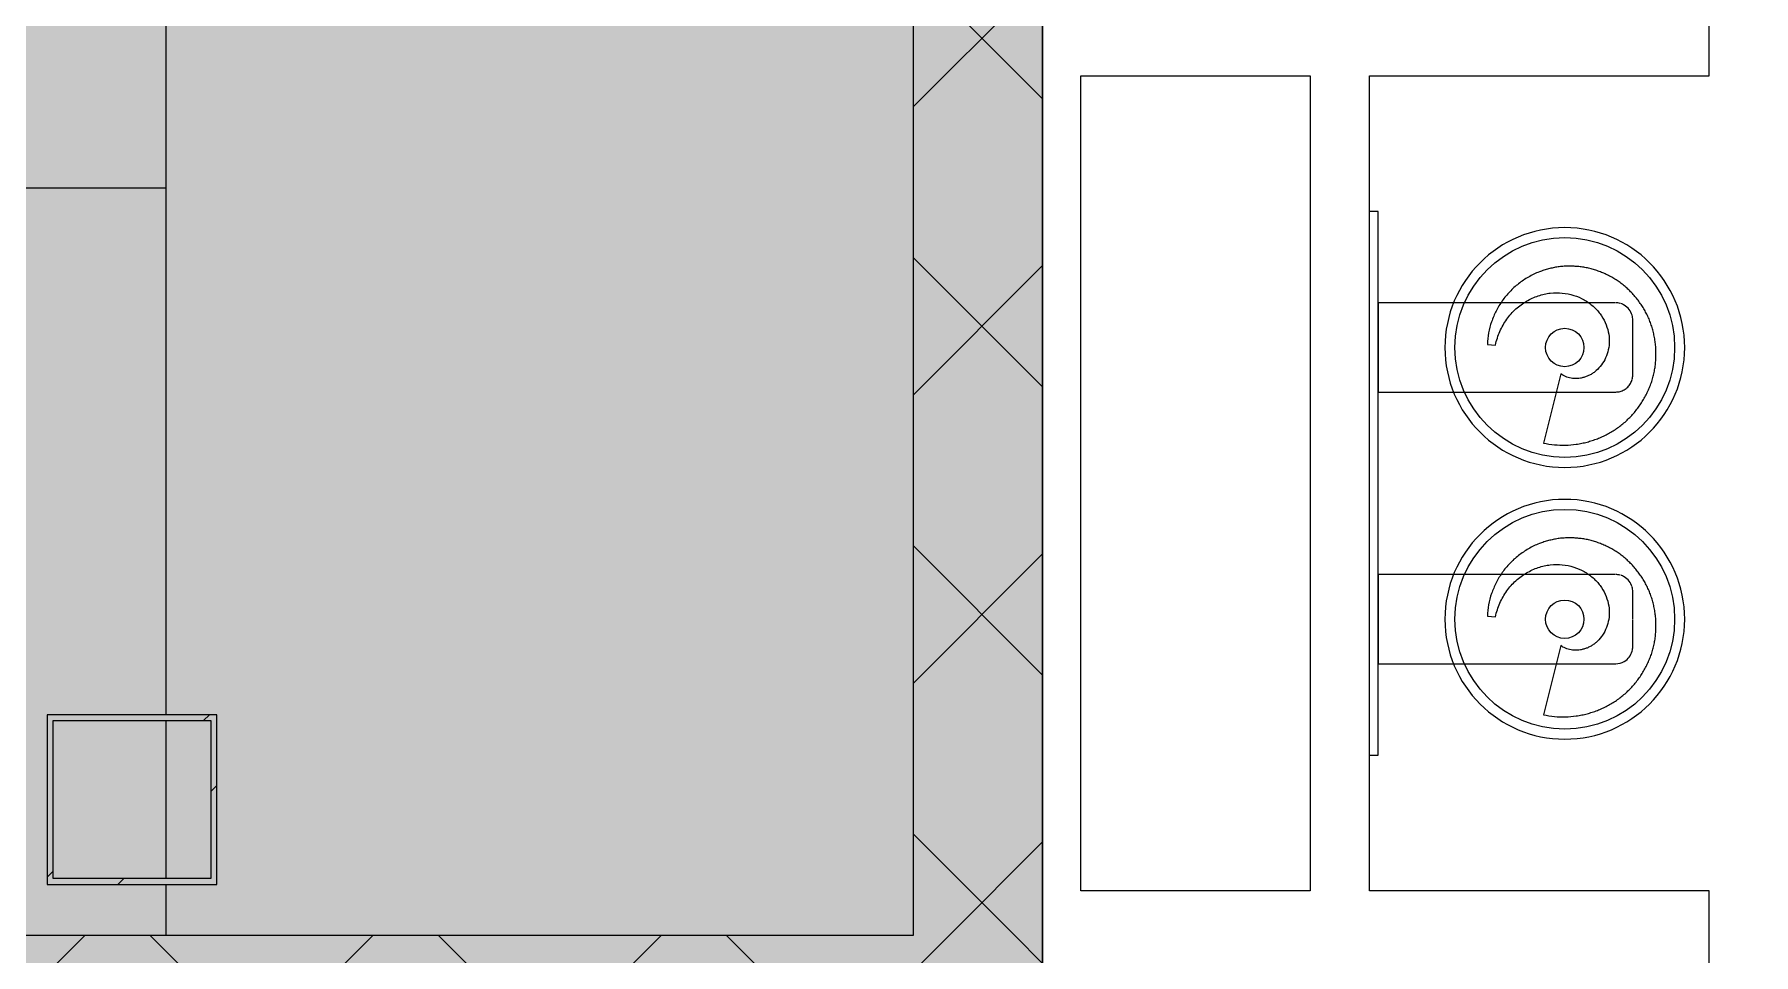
# Model space of a CAD drawing. Header units: inches. Extents: x -430 to 361, y -510 to 778.
# Drawn here: x -378.2 to -277, y 64.8 to 119 of the extents above; entities that cross this region are included whole.
import ezdxf

# ---------------------------------------------------------------- set-up
doc = ezdxf.new("R2010")
doc.units = ezdxf.units.IN
doc.header["$MEASUREMENT"] = 0
doc.layers.get('0').update_dxf_attribs({"color": 8})
for name, color, linetype, lineweight in [('A-DETL', 8, 'Continuous', 9), ('A-DETL-GENF', 8, 'Continuous', 9), ('A-FLOR', 8, 'Continuous', 9), ('A-WALL', 8, 'Continuous', 13), ('A-WALL-PATT', 8, 'Continuous', 13), ('I-WALL', 8, 'Continuous', 9), ('P-SANR-FIXT', 8, 'Continuous', 9), ('S-COLS', 8, 'Continuous', 9)]:
    doc.layers.add(name, color=color, linetype=linetype, lineweight=lineweight)
pattern_1 = [(45, (0, 0), (-8.48528, 8.48528), []), (135, (0, 0), (-8.48528, -8.48528), [])]

# ---------------------------------------------------------------- blocks, each defined once
blk = doc.blocks.new('HSS-Hollow Structural Section-Column - HSS10X10X3_8-V9-Test Fit - First Floor Plan')
at = {"layer": 'S-COLS'}
h = blk.add_hatch(dxfattribs=at)
h.set_pattern_fill('FP_10', color=256, style=0, pattern_type=2)
h.set_pattern_definition([(315, (-73.956, -372.487), (9.5035, 9.5035), []), (315, (-59.556, -372.487), (9.5035, 9.5035), [])])
h.paths.add_polyline_path([(-5, -5), (5, -5), (5, 5), (-5, 5), (-5, -2)], flags=0)
h.paths.add_polyline_path([(-4.651, 4.651), (4.651, 4.651), (4.651, -4.651), (-4.651, -4.651), (-4.651, 1.05)], flags=0)
for p, q in [((5, 5), (-5, 5)), ((-5, 5), (-5, -5)), ((-4.651, -4.651), (-4.651, 4.651)), ((-4.651, 4.651), (4.651, 4.651)), ((4.651, 4.651), (4.651, -4.651)), ((5, -5), (5, 5)), ((-5, -5), (5, -5)), ((4.651, -4.651), (-4.651, -4.651))]:
    blk.add_line(p, q, dxfattribs=at)
blk = doc.blocks.new('Hecht_PAD_AA-Arch_detached_rvt-1-Test Fit - First Floor Plan')
at = {"layer": 'A-WALL-PATT'}
h = blk.add_hatch(dxfattribs=at)
h.set_pattern_fill('FP_19', color=256, style=0, pattern_type=2)
h.set_pattern_definition(pattern_1)
h.paths.add_polyline_path([(-318.86, 65.96), (-318.86, 162.33), (-326.49, 162.33), (-326.49, 65.96)], flags=0)
h = blk.add_hatch(dxfattribs=at)
h.set_pattern_fill('FP_19', color=256, style=0, pattern_type=2)
h.set_pattern_definition(pattern_1)
h.paths.add_polyline_path([(-379.36, 58.33), (-318.86, 58.33), (-318.86, 65.96), (-379.99, 65.96), (-379.99, 58.33)], flags=0)
h.paths.add_polyline_path([(-373.61, 59.81), (-373.61, 62.14), (-373.53, 59.82), (-373.58, 59.81)], flags=0)
at = {"layer": 'A-FLOR'}
blk.add_line((-370.49, 145.96), (-370.49, 109.96), dxfattribs=at)
at = {"layer": 'A-WALL'}
for p, q in [((-370.49, 145.96), (-370.49, 109.96)), ((-370.49, 109.96), (-379.36, 109.96)), ((-370.49, 109.96), (-370.49, 78.96)), ((-370.49, 78.61), (-370.49, 69.3)), ((-370.49, 68.96), (-370.49, 65.96))]:
    blk.add_line(p, q, dxfattribs=at)
at = {"layer": 'I-WALL'}
for p, q in [((-326.49, 162.33), (-326.49, 65.96)), ((-318.86, 65.96), (-318.86, 162.33)), ((-326.49, 65.96), (-384.92, 65.96)), ((-318.86, 58.33), (-318.86, 65.96))]:
    blk.add_line(p, q, dxfattribs=at)
at = {"rotation": 90.00000000000017}
blk.add_blockref('HSS-Hollow Structural Section-Column - HSS10X10X3_8-V9-Test Fit - First Floor Plan', (-372.49, 73.96), dxfattribs=at)
blk = doc.blocks.new('Water Cooler - Barrier Free - Default-2728327-Test Fit - First Floor Plan')
at = {"layer": 'P-SANR-FIXT'}
for p, q in [((18.85, 13.23), (17.44, 13.23)), ((20.69, 13.23), (18.87, 13.23)), ((35.07, 13.23), (33.44, 13.23)), ((36.69, 13.23), (35.1, 13.23)), ((16.44, 12.2), (16.44, 10.65)), ((21.69, 8.72), (21.69, 12.23)), ((32.44, 12.2), (32.44, 10.62)), ((37.69, 8.72), (37.69, 12.23)), ((16.44, 10.62), (16.44, 6.84)), ((32.44, 10.62), (32.44, 6.84)), ((20.62, 8.99), (24.7, 7.97)), ((21.69, 2.74), (21.69, 8.72)), ((36.62, 8.99), (40.7, 7.97)), ((37.69, 2.74), (37.69, 8.72)), ((16.44, 6.84), (16.44, 5.5)), ((32.44, 6.84), (32.44, 5.5)), ((16.44, 5.5), (16.44, 2.74)), ((18.89, 4.68), (18.93, 5.14)), ((32.44, 5.5), (32.44, 2.74)), ((34.89, 4.68), (34.93, 5.14)), ((16.44, 2.74), (16.44, -1.77)), ((21.69, -1.77), (21.69, 2.74)), ((32.44, 2.74), (32.44, -1.77)), ((37.69, -1.77), (37.69, 2.74)), ((43.07, -1.77), (11.07, -1.77)), ((11.07, -1.77), (11.07, -2.27)), ((16.44, -1.77), (21.69, -1.77)), ((32.44, -1.77), (37.69, -1.77)), ((43.07, -2.27), (43.07, -1.77))]:
    blk.add_line(p, q, dxfattribs=at)
for centre, radius in [((19.07, 9.23), 6.47), ((35.07, 9.23), 6.47), ((19.07, 9.23), 1.13), ((35.07, 9.23), 1.13)]:
    blk.add_circle(centre, radius, dxfattribs=at)
for centre, radius, start, end in [((19.07, 9.23), 7.06, 360, 180), ((35.07, 9.23), 7.06, 360, 180), ((17.44, 12.23), 1, 105.5553, 150), ((17.44, 12.23), 1, 90, 105), ((20.69, 12.23), 1, 75.4037, 90), ((20.69, 12.23), 1, 60, 75), ((33.44, 12.23), 1, 105.5553, 150), ((33.44, 12.23), 1, 90, 105), ((36.69, 12.23), 1, 75.4037, 90), ((36.69, 12.23), 1, 30.3641, 75), ((17.44, 12.23), 1, 165, 180), ((17.44, 12.23), 1, 150, 162.6948), ((20.69, 12.23), 1, 45, 60), ((20.69, 12.23), 1, 30.3641, 45), ((20.69, 12.23), 1, 15, 30), ((20.69, 12.23), 1, 360, 15), ((33.44, 12.23), 1, 165, 180), ((33.44, 12.23), 1, 150, 162.6948), ((36.69, 12.23), 1, 360, 30), ((19.07, 9.23), 7.06, 180, 360), ((35.07, 9.23), 7.06, 180, 360)]:
    blk.add_arc(centre, radius, start, end, dxfattribs=at)
for points, knots in [([(24.7, 7.97), (24.74, 8.19), (24.81, 8.62), (24.83, 9.26), (24.79, 9.8), (24.71, 10.23), (24.64, 10.54), (24.55, 10.85), (24.44, 11.15), (24.32, 11.45), (24.18, 11.73), (24.02, 12.01), (23.85, 12.28), (23.66, 12.53), (23.46, 12.78), (23.24, 13.01), (23.01, 13.23), (22.77, 13.43), (22.52, 13.62), (22.26, 13.79), (21.99, 13.95), (21.71, 14.09), (21.43, 14.22), (21.14, 14.33), (20.84, 14.42), (20.54, 14.49), (20.24, 14.55), (19.93, 14.58), (19.62, 14.6), (19.31, 14.6), (19.01, 14.59), (18.71, 14.55), (18.4, 14.5), (18.11, 14.43), (17.82, 14.35), (17.53, 14.25), (17.25, 14.13), (16.98, 13.99), (16.72, 13.85), (16.47, 13.68), (16.23, 13.5), (16, 13.31), (15.78, 13.11), (15.58, 12.9), (15.38, 12.67), (15.2, 12.43), (15.04, 12.19), (14.89, 11.93), (14.76, 11.67), (14.64, 11.4), (14.54, 11.12), (14.45, 10.85), (14.38, 10.56), (14.33, 10.27), (14.3, 9.99), (14.28, 9.7), (14.28, 9.41), (14.29, 9.12), (14.32, 8.83), (14.37, 8.55), (14.44, 8.27), (14.52, 8), (14.62, 7.71), (14.75, 7.4), (14.92, 7.09), (15.11, 6.79), (15.38, 6.41), (15.7, 6.06), (16.04, 5.75), (16.32, 5.54), (16.62, 5.35), (16.92, 5.18), (17.23, 5.04), (17.66, 4.87), (18.21, 4.73), (18.66, 4.68), (18.89, 4.68)], [0, 0, 0, 0, 0.02381, 0.047619, 0.071429, 0.083333, 0.095238, 0.107143, 0.119048, 0.130952, 0.142857, 0.154762, 0.166667, 0.178571, 0.190476, 0.202381, 0.214286, 0.22619, 0.238095, 0.25, 0.261905, 0.27381, 0.285714, 0.297619, 0.309524, 0.321429, 0.333333, 0.345238, 0.357143, 0.369048, 0.380952, 0.392857, 0.404762, 0.416667, 0.428571, 0.440476, 0.452381, 0.464286, 0.47619, 0.488095, 0.5, 0.511905, 0.52381, 0.535714, 0.547619, 0.559524, 0.571429, 0.583333, 0.595238, 0.607143, 0.619048, 0.630952, 0.642857, 0.654762, 0.666667, 0.678571, 0.690476, 0.702381, 0.714286, 0.72619, 0.738095, 0.75, 0.761905, 0.776786, 0.791667, 0.806548, 0.821429, 0.85119, 0.866071, 0.880952, 0.895833, 0.910714, 0.925595, 0.940476, 0.970238, 1, 1, 1, 1]), ([(40.7, 7.97), (40.74, 8.19), (40.81, 8.62), (40.83, 9.26), (40.79, 9.8), (40.71, 10.23), (40.64, 10.54), (40.55, 10.85), (40.44, 11.15), (40.32, 11.45), (40.18, 11.73), (40.02, 12.01), (39.85, 12.28), (39.66, 12.53), (39.46, 12.78), (39.24, 13.01), (39.01, 13.23), (38.77, 13.43), (38.52, 13.62), (38.26, 13.79), (37.99, 13.95), (37.71, 14.09), (37.43, 14.22), (37.14, 14.33), (36.84, 14.42), (36.54, 14.49), (36.24, 14.55), (35.93, 14.58), (35.62, 14.6), (35.31, 14.6), (35.01, 14.59), (34.71, 14.55), (34.4, 14.5), (34.11, 14.43), (33.82, 14.35), (33.53, 14.25), (33.25, 14.13), (32.98, 13.99), (32.72, 13.85), (32.47, 13.68), (32.23, 13.5), (32, 13.31), (31.78, 13.11), (31.58, 12.9), (31.38, 12.67), (31.2, 12.43), (31.04, 12.19), (30.89, 11.93), (30.76, 11.67), (30.64, 11.4), (30.54, 11.12), (30.45, 10.85), (30.38, 10.56), (30.33, 10.27), (30.3, 9.99), (30.28, 9.7), (30.28, 9.41), (30.29, 9.12), (30.32, 8.83), (30.37, 8.55), (30.44, 8.27), (30.52, 8), (30.62, 7.71), (30.75, 7.4), (30.92, 7.09), (31.11, 6.79), (31.38, 6.41), (31.7, 6.06), (32.04, 5.75), (32.32, 5.54), (32.62, 5.35), (32.92, 5.18), (33.23, 5.04), (33.66, 4.87), (34.21, 4.73), (34.66, 4.68), (34.89, 4.68)], [0, 0, 0, 0, 0.02381, 0.047619, 0.071429, 0.083333, 0.095238, 0.107143, 0.119048, 0.130952, 0.142857, 0.154762, 0.166667, 0.178571, 0.190476, 0.202381, 0.214286, 0.22619, 0.238095, 0.25, 0.261905, 0.27381, 0.285714, 0.297619, 0.309524, 0.321429, 0.333333, 0.345238, 0.357143, 0.369048, 0.380952, 0.392857, 0.404762, 0.416667, 0.428571, 0.440476, 0.452381, 0.464286, 0.47619, 0.488095, 0.5, 0.511905, 0.52381, 0.535714, 0.547619, 0.559524, 0.571429, 0.583333, 0.595238, 0.607143, 0.619048, 0.630952, 0.642857, 0.654762, 0.666667, 0.678571, 0.690476, 0.702381, 0.714286, 0.72619, 0.738095, 0.75, 0.761905, 0.776786, 0.791667, 0.806548, 0.821429, 0.85119, 0.866071, 0.880952, 0.895833, 0.910714, 0.925595, 0.940476, 0.970238, 1, 1, 1, 1]), ([(18.93, 5.14), (18.64, 5.21), (18.24, 5.34), (17.75, 5.59), (17.4, 5.81), (17.08, 6.06), (16.7, 6.44), (16.32, 6.97), (16, 7.66), (15.84, 8.38), (15.84, 9.09), (15.98, 9.77), (16.24, 10.38), (16.62, 10.91), (17.08, 11.33), (17.59, 11.63), (18.14, 11.81), (18.69, 11.87), (19.21, 11.81), (19.69, 11.65), (20.11, 11.4), (20.39, 11.14), (20.57, 10.91), (20.68, 10.73), (20.77, 10.54), (20.83, 10.35), (20.88, 10.15), (20.9, 9.96), (20.9, 9.78), (20.87, 9.54), (20.79, 9.26), (20.68, 9.07), (20.62, 8.99)], [0, 0, 0, 0, 0.041667, 0.0625, 0.083333, 0.104167, 0.125, 0.166667, 0.208333, 0.25, 0.291667, 0.333333, 0.375, 0.416667, 0.458333, 0.5, 0.541667, 0.583333, 0.625, 0.666667, 0.708333, 0.75, 0.770833, 0.791667, 0.8125, 0.833333, 0.854167, 0.875, 0.895833, 0.916667, 0.958333, 1, 1, 1, 1]), ([(34.93, 5.14), (34.64, 5.21), (34.24, 5.34), (33.75, 5.59), (33.4, 5.81), (33.08, 6.06), (32.7, 6.44), (32.32, 6.97), (32, 7.66), (31.84, 8.38), (31.84, 9.09), (31.98, 9.77), (32.24, 10.38), (32.62, 10.91), (33.08, 11.33), (33.59, 11.63), (34.14, 11.81), (34.69, 11.87), (35.21, 11.81), (35.69, 11.65), (36.11, 11.4), (36.39, 11.14), (36.57, 10.91), (36.68, 10.73), (36.77, 10.54), (36.83, 10.35), (36.88, 10.15), (36.9, 9.96), (36.9, 9.78), (36.87, 9.54), (36.79, 9.26), (36.68, 9.07), (36.62, 8.99)], [0, 0, 0, 0, 0.041667, 0.0625, 0.083333, 0.104167, 0.125, 0.166667, 0.208333, 0.25, 0.291667, 0.333333, 0.375, 0.416667, 0.458333, 0.5, 0.541667, 0.583333, 0.625, 0.666667, 0.708333, 0.75, 0.770833, 0.791667, 0.8125, 0.833333, 0.854167, 0.875, 0.895833, 0.916667, 0.958333, 1, 1, 1, 1])]:
    blk.add_open_spline(points, degree=3, knots=knots, dxfattribs=at)

msp = doc.modelspace()

# ---------------------------------------------------------------- hatches: boundary and pattern name
at = {"layer": 'A-DETL-GENF'}
h = msp.add_hatch(color=256, dxfattribs=at)
h.paths.add_polyline_path([(-154.94, -481.67), (77.42, -481.67), (77.42, -466.42), (-38.24, -466.42), (-38.24, -353.92), (-42.58, -353.92), (-38.52, -357.78), (-45.86, -458.79), (-45.86, -353.92), (-257.86, -353.92), (-257.86, -466.42), (-285.99, -466.42), (-285.99, -478.04), (-246.48, -478.04), (-246.48, -473.54), (-282.49, -473.54), (-282.49, -467.54), (-246.48, -467.54), (-246.48, -471.29), (-206.49, -471.29), (-206.49, -481.67), (-191.29, -481.67)], flags=0)
h.paths.add_polyline_path([(-357.99, -478.04), (-357.99, -473.54), (-385.99, -473.54), (-385.99, -324.11), (-390.49, -324.11), (-390.45, -478.04), (-373, -478.04)], flags=0)
h.paths.add_polyline_path([(15.8, -473.54), (-202.86, -473.54), (-202.86, -467.54), (73.8, -467.54), (73.8, -473.54), (26.77, -473.54)], flags=0)
h.paths.add_polyline_path([(-369.08, -467.54), (-357.99, -467.54), (-357.99, -466.42), (-378.86, -466.42), (-378.86, -324.11), (-379.99, -324.11), (-379.99, -467.54), (-370.49, -467.54)], flags=0)
h.paths.add_polyline_path([(-45.86, -462.61), (-45.86, -458.79), (-42.05, -462.61)], flags=0)
h.paths.add_polyline_path([(-379.99, 58.33), (-318.86, 58.33), (-318.86, 162.33), (-294.86, 162.33), (-294.86, 303.58), (-379.99, 303.58), (-379.99, 58.98)], flags=0)
h.paths.add_polyline_path([(-82.26, 130.46), (-36.86, 130.46), (-36.86, 165.71), (-44.49, 173.33), (-44.49, 275.33), (-36.86, 282.96), (-148.11, 282.96), (-148.11, 130.46), (-124.92, 130.46)], flags=0)
h.paths.add_polyline_path([(-73.14, 271.83), (-73.14, 271.83), (-71.93, 271.83)], flags=0)
h.paths.add_polyline_path([(-134.86, 578.33), (-39.24, 578.33), (-39.24, 578.83), (41.51, 578.83), (41.51, 593.58), (-138.49, 593.58), (-138.49, 578.33), (-136.11, 578.33)], flags=0)
h.paths.add_polyline_path([(8.59, 579.46), (-134.86, 579.46), (-134.86, 585.46), (37.89, 585.46), (37.89, 579.46), (26.77, 579.46)], flags=0)

# ---------------------------------------------------------------- linework, layer by layer
at = {"layer": 'A-DETL'}
msp.add_line((-318.86, 58.33), (-318.86, 162.33), dxfattribs=at)
at = {"layer": 'I-WALL'}
for p, q in [((-318.86, 157.46), (-318.86, 55.96)), ((-279.61, 116.58), (-279.61, 124.46)), ((-316.61, 68.58), (-316.61, 116.58)), ((-316.61, 116.58), (-303.11, 116.58)), ((-303.11, 116.58), (-303.11, 68.58)), ((-299.61, 116.58), (-279.61, 116.58)), ((-299.61, 68.58), (-299.61, 116.58)), ((-303.11, 68.58), (-316.61, 68.58)), ((-279.61, 68.58), (-299.61, 68.58)), ((-279.61, 48.83), (-279.61, 68.58))]:
    msp.add_line(p, q, dxfattribs=at)

# ---------------------------------------------------------------- block references
msp.add_blockref('Hecht_PAD_AA-Arch_detached_rvt-1-Test Fit - First Floor Plan', (0, 0))
at = {"layer": 'P-SANR-FIXT', "rotation": 270}
msp.add_blockref('Water Cooler - Barrier Free - Default-2728327-Test Fit - First Floor Plan', (-297.34, 119.65), dxfattribs=at)

doc.saveas('drawing.dxf')
